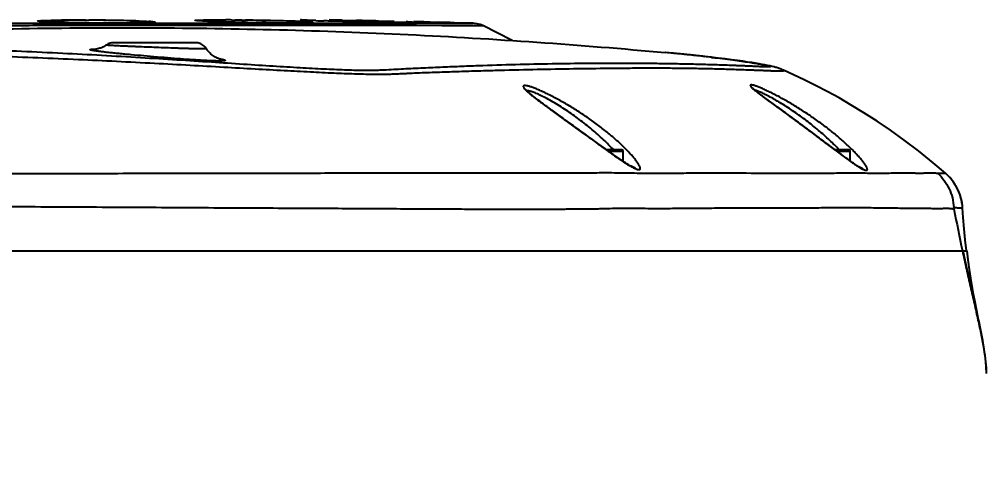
# Model space of a CAD drawing. Header units: millimetres. Extents: x 5828 to 6704, y 123 to 421.
# Drawn here: x 6591.8 to 6596.91, y 253.8 to 256.24 of the extents above; entities that cross this region are included whole.
import ezdxf

# ---------------------------------------------------------------- set-up
doc = ezdxf.new("R2010")
doc.units = ezdxf.units.MM
for name, color, linetype in [('外形图', 7, 'Continuous'), ('尺寸标注', 7, 'Continuous'), ('运动范围', 7, 'Continuous')]:
    doc.layers.add(name, color=color, linetype=linetype)
doc.styles.add('微软雅黑', font='msyh.ttc', dxfattribs={"height": 1.5})
doc.dimstyles.new('尺寸标注_1_15比例', dxfattribs={"dimtxt": 1.5, "dimasz": 1.25, "dimexe": 0.5, "dimexo": 0.4, "dimgap": 0.5, "dimtad": 1, "dimdec": 1, "dimlfac": 15, "dimdsep": 46, "dimtxsty": '微软雅黑', "dimcen": 0.09, "dimadec": 0, "dimazin": 0, "dimtp": 0.01, "dimtm": 0.01, "dimtfac": 1, "dimtdec": 1, "dimtofl": 0, "dimtmove": 0, "dimatfit": 3, "dimfxl": 1, "dimtolj": 1, "dimarcsym": 0})

# ---------------------------------------------------------------- blocks, each defined once
blk = doc.blocks.new('*D769')
at = {"layer": 'Defpoints', "color": 0}
for p in [(6596.5117, 262.0217), (6628.0363, 256.1115), (6551.3884, 249.6138), (6591.2263, 249.6258), (6637.3008, 249.6138)]:
    blk.add_point(p, dxfattribs=at)
at = {"layer": '尺寸标注', "color": 0, "lineweight": -2}
blk.add_arc((6591.1582, 249.6138), 13.5135, 15.29432, 174.69825, dxfattribs=at)
at = {"layer": '尺寸标注', "color": 0}
for points in [[(6603.9899, 253.1328), (6604.3964, 253.224), (6604.4667, 251.9587)], [(6577.4944, 250.8721), (6577.9106, 250.8528), (6577.6447, 249.6138)]]:
    blk.add_solid(points, dxfattribs=at)
at = {"layer": '尺寸标注', "color": 0, "insert": (6589.8699, 264.3502), "char_height": 1.5, "attachment_point": 5, "rotation": 4.9963, "style": '微软雅黑'}
blk.add_mtext('\\A1;-\\A1;170%%d', dxfattribs=at)

msp = doc.modelspace()

# ---------------------------------------------------------------- linework, layer by layer
at = {"layer": '外形图', "color": 7, "linetype": 'Continuous'}
for p, q in [((6590.172, 256.2168), (6592.0303, 256.2168)), ((6591.9333, 256.2062), (6592.0374, 256.2063)), ((6592.0303, 256.2168), (6593.1385, 256.2168)), ((6592.0374, 256.2063), (6592.1405, 256.2063)), ((6592.1405, 256.2063), (6592.2425, 256.2064)), ((6592.1513, 256.2335), (6592.1692, 256.2334)), ((6592.2425, 256.2064), (6592.3431, 256.2064)), ((6592.2655, 256.2194), (6592.2465, 256.2195)), ((6592.3431, 256.2064), (6592.729, 256.2066)), ((6592.729, 256.2066), (6592.9976, 256.2066)), ((6592.9256, 256.2343), (6592.9426, 256.2341)), ((6592.9784, 256.2337), (6592.9971, 256.2334)), ((6592.9976, 256.2066), (6593.0828, 256.2066)), ((6593.0828, 256.2066), (6593.2462, 256.2066)), ((6593.1044, 256.2207), (6593.0855, 256.221)), ((6593.1385, 256.2168), (6594.1991, 256.217)), ((6593.2462, 256.2066), (6593.3242, 256.2066)), ((6593.3242, 256.2066), (6593.4727, 256.2066)), ((6593.3693, 256.2311), (6593.3567, 256.2315)), ((6593.479, 256.2278), (6593.4444, 256.2288)), ((6593.4727, 256.2066), (6593.6102, 256.2065)), ((6593.4968, 256.2273), (6593.479, 256.2278)), ((6593.5086, 256.2332), (6593.546, 256.2325)), ((6593.546, 256.2325), (6593.5651, 256.232)), ((6593.5651, 256.232), (6593.5844, 256.2316)), ((6593.6102, 256.2065), (6593.736, 256.2065)), ((6593.648, 256.2237), (6593.629, 256.2241)), ((6593.7, 256.2288), (6593.7162, 256.2283)), ((6593.736, 256.2065), (6593.9007, 256.2063)), ((6593.787, 256.221), (6593.7554, 256.2216)), ((6593.9402, 256.2246), (6593.8873, 256.226)), ((6593.9007, 256.2063), (6594.0351, 256.2061)), ((6593.9727, 256.2237), (6593.9402, 256.2246)), ((6594.101, 256.2201), (6593.9727, 256.2237)), ((6594.079, 256.2208), (6594.0162, 256.2225)), ((6594.0351, 256.2061), (6594.1072, 256.2059)), ((6594.0734, 256.2208), (6594.103, 256.2201)), ((6594.1999, 256.217), (6594.101, 256.2201)), ((6594.1072, 256.2059), (6594.1651, 256.2058)), ((6594.138, 256.2058), (6594.2084, 256.2056)), ((6594.1997, 256.217), (6594.1967, 256.217)), ((6594.1991, 256.217), (6594.1999, 256.217)), ((6594.1991, 256.217), (6594.1999, 256.217)), ((6594.1999, 256.217), (6594.1997, 256.217)), ((6594.1999, 256.217), (6594.1999, 256.217)), ((6594.2084, 256.2056), (6594.25, 256.2051)), ((6594.25, 256.2051), (6594.2511, 256.205)), ((6594.4072, 256.1253), (6594.2511, 256.205)), ((6592.2615, 256.1017), (6592.2615, 256.1018)), ((6592.7342, 256.1138), (6592.2997, 256.1138)), ((6592.7906, 256.0826), (6592.7907, 256.0825)), ((6595.3648, 256.0476), (6595.3792, 256.0461)), ((6592.8582, 256.0299), (6592.8589, 256.0297)), ((6595.4143, 256.0423), (6595.4218, 256.0414)), ((6595.4608, 256.037), (6595.4637, 256.0367)), ((6595.7919, 255.9861), (6595.7919, 255.9861)), ((6595.7331, 255.8294), (6595.7226, 255.8373)), ((6595.7449, 255.8206), (6595.7331, 255.8294)), ((6595.7583, 255.8108), (6595.7449, 255.8206)), ((6595.781, 255.7942), (6595.7583, 255.8108)), ((6595.8585, 255.7378), (6595.781, 255.7942)), ((6594.6257, 255.7503), (6594.6018, 255.7678)), ((6594.6522, 255.7311), (6594.6257, 255.7503)), ((6594.7681, 255.6471), (6594.6522, 255.7311)), ((6595.8818, 255.7208), (6595.8585, 255.7378)), ((6595.9067, 255.7024), (6595.8818, 255.7208)), ((6595.9338, 255.6824), (6595.9067, 255.7024)), ((6594.8257, 255.6053), (6594.7681, 255.6471)), ((6595.9633, 255.6605), (6595.9338, 255.6824)), ((6595.9946, 255.637), (6595.9633, 255.6605)), ((6594.8591, 255.5811), (6594.8257, 255.6053)), ((6596.0263, 255.6132), (6595.9946, 255.637)), ((6596.097, 255.5598), (6596.0263, 255.6132)), ((6594.8879, 255.5603), (6594.8591, 255.5811)), ((6594.9063, 255.5471), (6594.8879, 255.5603)), ((6594.9863, 255.5471), (6594.9063, 255.5471)), ((6594.9245, 255.5342), (6594.9063, 255.5471)), ((6594.9156, 255.5405), (6594.993, 255.5405)), ((6594.993, 255.487), (6594.993, 255.5405)), ((6596.1208, 255.542), (6596.097, 255.5598)), ((6596.1863, 255.5471), (6596.1139, 255.5471)), ((6596.1427, 255.5257), (6596.1208, 255.542)), ((6596.1228, 255.5405), (6596.193, 255.5405)), ((6596.193, 255.4891), (6596.193, 255.5405)), ((6596.7075, 255.4143), (6596.6969, 255.4241)), ((6596.7189, 255.4026), (6596.7075, 255.4143)), ((6596.7296, 255.39), (6596.7189, 255.4026)), ((6596.7396, 255.3767), (6596.7296, 255.39)), ((6596.7489, 255.3626), (6596.7396, 255.3767)), ((6596.7489, 255.3626), (6596.7486, 255.363)), ((6596.7509, 255.3591), (6596.7489, 255.3626)), ((6596.7509, 255.3591), (6596.7508, 255.3594)), ((6596.7522, 255.357), (6596.7508, 255.3594)), ((6596.7876, 255.2395), (6596.7876, 255.2395)), ((6587.6813, 255.0138), (6596.7888, 255.0138)), ((6596.8096, 255.0138), (6596.811, 255.0142)), ((6596.811, 255.0143), (6596.811, 255.0143)), ((6596.8726, 254.6473), (6596.8725, 254.6477))]:
    msp.add_line(p, q, dxfattribs=at)
for points in [[(6594.1023, 256.2201), (6594.1029, 256.2201), (6594.103, 256.2201)], [(6594.2511, 256.205), (6594.2386, 256.21), (6594.2226, 256.2143), (6594.2084, 256.2165), (6594.1999, 256.217)], [(6594.2084, 256.2056), (6594.2244, 256.2055), (6594.2367, 256.2053), (6594.2452, 256.2052), (6594.25, 256.2051)], [(6592.2615, 256.1018), (6592.2576, 256.0991), (6592.2517, 256.0956), (6592.2461, 256.0925), (6592.2407, 256.0899), (6592.2356, 256.0877), (6592.2309, 256.0859), (6592.2266, 256.0845), (6592.2229, 256.0834), (6592.2196, 256.0825), (6592.2168, 256.0818), (6592.2142, 256.0812), (6592.2119, 256.0808), (6592.2099, 256.0805), (6592.2082, 256.0802), (6592.207, 256.0801), (6592.2062, 256.08), (6592.2058, 256.0799)], [(6592.2997, 256.1138), (6592.294, 256.1135), (6592.2883, 256.1128), (6592.2826, 256.1116), (6592.2771, 256.1099), (6592.2718, 256.1077), (6592.2667, 256.105), (6592.2615, 256.1018)], [(6592.7954, 256.0755), (6592.7884, 256.0859), (6592.7849, 256.0904), (6592.7809, 256.0946), (6592.7767, 256.0985), (6592.7721, 256.102), (6592.7672, 256.105), (6592.7621, 256.1077), (6592.7568, 256.1099), (6592.7513, 256.1116), (6592.7456, 256.1128), (6592.7399, 256.1135), (6592.7342, 256.1138)], [(6592.8587, 256.0289), (6592.8589, 256.0289), (6592.8588, 256.0289), (6592.8584, 256.029), (6592.8576, 256.0292), (6592.8563, 256.0296), (6592.8547, 256.0302), (6592.8526, 256.0309), (6592.8503, 256.0318), (6592.8478, 256.0329), (6592.8449, 256.0342), (6592.8416, 256.0358), (6592.8379, 256.0378), (6592.8338, 256.0401), (6592.8294, 256.0429), (6592.8247, 256.0461), (6592.8199, 256.0498), (6592.815, 256.0539), (6592.8101, 256.0585), (6592.8051, 256.0636), (6592.8002, 256.0693), (6592.7954, 256.0755)], [(6595.7919, 255.9861), (6595.7803, 255.989), (6595.7685, 255.9917), (6595.7563, 255.9943), (6595.743, 255.997), (6595.7283, 255.9997), (6595.712, 256.0025), (6595.6938, 256.0056), (6595.6735, 256.0088), (6595.6507, 256.0122), (6595.6255, 256.0159), (6595.5975, 256.0198), (6595.5667, 256.0239), (6595.5328, 256.0283), (6595.4956, 256.0329), (6595.4548, 256.0377), (6595.4103, 256.0427), (6595.3618, 256.0479), (6595.3101, 256.0533), (6595.2558, 256.0586), (6595.2162, 256.0623)], [(6595.8404, 255.9693), (6595.8357, 255.9713), (6595.8297, 255.9738), (6595.824, 255.9759), (6595.8187, 255.9778), (6595.8138, 255.9796), (6595.809, 255.9811), (6595.8045, 255.9825), (6595.8001, 255.9838), (6595.7958, 255.985), (6595.7919, 255.9861)], [(6596.6969, 255.4241), (6596.632, 255.4795), (6596.5545, 255.5419), (6596.4793, 255.599), (6596.4063, 255.6513), (6596.3353, 255.6993), (6596.2664, 255.7436), (6596.1994, 255.7844), (6596.1344, 255.8219), (6596.0713, 255.8566), (6596.0101, 255.8886), (6595.9509, 255.918), (6595.8935, 255.9452), (6595.8404, 255.9693)], [(6594.6018, 255.7678), (6594.5804, 255.7835), (6594.5705, 255.7908), (6594.5613, 255.7977), (6594.5527, 255.8042), (6594.5446, 255.8103), (6594.5371, 255.816), (6594.5302, 255.8214), (6594.5238, 255.8263), (6594.518, 255.831), (6594.5127, 255.8353), (6594.5078, 255.8392), (6594.5035, 255.8429), (6594.4995, 255.8462), (6594.496, 255.8493), (6594.4928, 255.8522), (6594.4901, 255.8547), (6594.4877, 255.857), (6594.4856, 255.8591), (6594.4839, 255.8608), (6594.4826, 255.8623), (6594.4816, 255.8635), (6594.4809, 255.8644), (6594.4804, 255.865)], [(6595.7226, 255.8373), (6595.7133, 255.8443), (6595.7092, 255.8475), (6595.7053, 255.8506), (6595.7017, 255.8534), (6595.6984, 255.8561), (6595.6954, 255.8585), (6595.6926, 255.8608), (6595.6901, 255.8629), (6595.6879, 255.8649), (6595.686, 255.8666), (6595.6843, 255.8682), (6595.6828, 255.8695), (6595.6816, 255.8707), (6595.6806, 255.8717), (6595.6799, 255.8725), (6595.6793, 255.8731), (6595.679, 255.8735), (6595.6789, 255.8735)], [(6595.0568, 255.4514), (6595.0568, 255.4514), (6595.0563, 255.4516), (6595.0554, 255.4518), (6595.054, 255.4523), (6595.052, 255.453), (6595.0496, 255.4541), (6595.0467, 255.4554), (6595.0433, 255.457), (6595.0394, 255.459), (6595.0351, 255.4613), (6595.0303, 255.4639), (6595.025, 255.467), (6595.0193, 255.4704), (6595.0131, 255.4742), (6595.0064, 255.4784), (6594.9993, 255.4829), (6594.9916, 255.4879), (6594.9835, 255.4933), (6594.9749, 255.4991), (6594.9658, 255.5053), (6594.9562, 255.5119), (6594.9461, 255.5189), (6594.9355, 255.5264), (6594.9245, 255.5342)], [(6596.2598, 255.4479), (6596.2598, 255.4479), (6596.2597, 255.4479), (6596.2591, 255.4481), (6596.2581, 255.4485), (6596.2566, 255.4491), (6596.2548, 255.4499), (6596.2525, 255.451), (6596.2498, 255.4524), (6596.2466, 255.4541), (6596.243, 255.4561), (6596.239, 255.4585), (6596.2345, 255.4612), (6596.2295, 255.4644), (6596.2239, 255.4679), (6596.2179, 255.4719), (6596.2114, 255.4763), (6596.2044, 255.4811), (6596.1969, 255.4863), (6596.189, 255.4918), (6596.1807, 255.4978), (6596.1719, 255.5042), (6596.1626, 255.511), (6596.1529, 255.5181), (6596.1427, 255.5257)], [(6596.7876, 255.2395), (6596.7867, 255.251), (6596.7845, 255.2669), (6596.7814, 255.2827), (6596.7774, 255.2982), (6596.7724, 255.3135), (6596.7665, 255.3284), (6596.7598, 255.3429), (6596.7522, 255.357)], [(6596.8074, 255.0138), (6596.8012, 255.0717), (6596.7958, 255.1294), (6596.791, 255.1891), (6596.7876, 255.2395)], [(6596.8096, 255.0138), (6596.8109, 255.0142), (6596.811, 255.0143)], [(6596.8725, 254.6477), (6596.8625, 254.6955), (6596.8534, 254.7415), (6596.8454, 254.7845), (6596.8381, 254.8265), (6596.8311, 254.8693), (6596.8242, 254.9149), (6596.8172, 254.9653), (6596.811, 255.0143)], [(6596.9148, 254.3641), (6596.9129, 254.4016), (6596.9086, 254.4458), (6596.9024, 254.4916), (6596.8942, 254.5401), (6596.8842, 254.592), (6596.8726, 254.6473)]]:
    msp.add_lwpolyline(points, dxfattribs=at)
for centre, radius, start, end in [((6591.9811, 257.2241), 0.9998, 266.6219, 267.075), ((6592.092, 248.0921), 8.1415, 90.27017, 90.46888), ((6592.1019, 245.9298), 10.3038, 89.91762, 90.2689), ((6592.2851, 267.8407), 11.6211, 268.89445, 269.15532), ((6592.3216, 270.268), 14.0487, 269.15237, 269.38146), ((6592.1011, 243.7359), 12.4977, 89.76969, 89.92812), ((6592.0964, 242.6683), 13.5653, 89.37751, 89.69278), ((6592.3335, 271.3124), 15.0932, 269.37896, 269.66982), ((6592.1054, 243.4418), 12.7918, 89.12604, 89.38006), ((6592.3272, 269.9644), 13.7451, 269.74279, 269.89797), ((6592.1364, 245.4352), 10.7981, 88.84413, 89.12904), ((6592.3242, 267.8249), 11.6057, 269.89384, 270.15492), ((6592.1953, 248.3312), 7.9015, 88.38854, 88.84752), ((6592.3309, 265.2833), 9.064, 270.15639, 270.35858), ((6592.4343, 255.235), 0.9934, 86.4972, 86.9585), ((6592.9907, 261.262), 5.038, 267.7926, 268.0817), ((6593.0506, 263.0196), 6.7966, 268.07315, 268.19107), ((6593.16, 266.6217), 10.4004, 268.21501, 268.56346), ((6592.8132, 243.8887), 12.3461, 89.4784, 89.62659), ((6593.2612, 270.6331), 14.4131, 268.56086, 268.77293), ((6592.7885, 241.3102), 14.9247, 89.27077, 89.40836), ((6593.3239, 273.5277), 17.3083, 268.77058, 268.95724), ((6592.7687, 239.7908), 16.4442, 88.9378, 89.20413), ((6593.3456, 274.6827), 18.4636, 268.95511, 269.19268), ((6592.7855, 240.6635), 15.5713, 88.73253, 88.94), ((6593.3211, 272.8332), 16.6139, 269.25266, 269.38026), ((6592.8383, 243.0256), 13.2087, 88.50348, 88.73488), ((6593.2922, 270.0828), 13.8634, 269.37661, 269.59323), ((6592.9285, 246.4642), 9.7688, 88.13509, 88.50608), ((6593.2691, 266.8564), 10.6368, 269.59434, 269.76796), ((6593.0313, 249.7028), 6.5287, 87.98846, 88.11123), ((6593.0894, 251.3371), 4.8934, 87.6991, 87.997), ((6593.8049, 269.1689), 12.9451, 268.07163, 268.26132), ((6593.0822, 234.6553), 21.5821, 88.86793, 89.04883), ((6594.3753, 289.6989), 33.4831, 268.59206, 268.72282), ((6592.9787, 229.2988), 26.9396, 88.58896, 88.71167), ((6593.0463, 232.0236), 24.214, 88.45298, 88.59022), ((6594.191, 280.6397), 24.422, 268.85619, 268.97788), ((6593.2926, 240.7324), 15.5017, 88.18831, 88.30677), ((6593.6926, 252.2008), 4.0263, 87.3465, 87.808), ((6592.2189, 255.3872), 0.6935, 90.6365, 91.0919), ((6594.1598, 244.5386), 11.572, 84.55654, 84.75746), ((6594.1973, 244.9341), 11.1747, 84.43075, 84.55565), ((6594.2299, 245.2687), 10.8385, 84.26725, 84.43059), ((6594.265, 245.6194), 10.486, 84.15174, 84.26662), ((6594.3008, 245.9695), 10.1341, 83.97351, 84.15168), ((6592.7345, 255.3632), 0.6781, 79.4895, 79.9209), ((6594.3764, 246.6812), 9.4185, 83.67335, 83.88808), ((6594.459, 247.4248), 8.6703, 83.36512, 83.62415), ((6595.7235, 255.7306), 0.2644, 75.0202, 82.443), ((6594.9863, 255.5405), 0.00667, 0, 90), ((6596.1863, 255.5405), 0.00667, 0, 90), ((6594.5651, 255.16), 0.5398, 37.0381, 37.5411), ((6596.5215, 255.2233), 0.2666, 35.0347, 45.5475), ((6596.5214, 255.2233), 0.2667, 31.5934, 35.0342), ((6596.5215, 255.2233), 0.2666, 30.6789, 31.4784), ((6596.5215, 255.2233), 0.2667, 6.5654, 30.6139), ((6606.1149, 256.9902), 9.5356, 190.60385, 191.96235), ((6596.5214, 255.2233), 0.2667, 3.4867, 6.5651)]:
    msp.add_arc(centre, radius, start, end, dxfattribs=at)
for points, knots in [([(6591.5107, 256.2059), (6591.5462, 256.2059), (6591.6871, 256.206), (6591.828, 256.2061), (6591.9333, 256.2062)], [0, 0, 0, 0, 0.252073, 1, 1, 1, 1]), ([(6591.8985, 256.2288), (6591.8985, 256.2296), (6591.9029, 256.2295), (6591.9079, 256.2307), (6591.9191, 256.231), (6591.9332, 256.2317), (6591.9516, 256.2322), (6591.9826, 256.2329), (6592.0076, 256.2332), (6592.0253, 256.2333)], [0, 0, 0, 0, 0.017832, 0.068246, 0.151133, 0.265444, 0.409644, 0.581765, 1, 1, 1, 1]), ([(6591.9221, 256.2261), (6591.9187, 256.2263), (6591.913, 256.2267), (6591.9051, 256.2272), (6591.9015, 256.2281), (6591.8985, 256.2283), (6591.8985, 256.2288)], [0, 0, 0, 0, 0.430754, 0.742074, 0.931433, 1, 1, 1, 1]), ([(6592.0608, 256.2217), (6592.0474, 256.222), (6592.0038, 256.223), (6591.9602, 256.2241), (6591.93, 256.2257)], [0, 0, 0, 0, 0.307851, 1, 1, 1, 1]), ([(6592.5185, 256.2237), (6592.5185, 256.2229), (6592.514, 256.223), (6592.5089, 256.2218), (6592.4973, 256.2215), (6592.4827, 256.2208), (6592.4637, 256.2204), (6592.4317, 256.2198), (6592.4058, 256.2196), (6592.3876, 256.2194)], [0, 0, 0, 0, 0.017833, 0.068351, 0.151404, 0.2659, 0.410243, 0.582395, 1, 1, 1, 1]), ([(6592.4175, 256.2296), (6592.4244, 256.2294), (6592.4475, 256.2287), (6592.4707, 256.2278), (6592.487, 256.227)], [0, 0, 0, 0, 0.295928, 1, 1, 1, 1]), ([(6592.4949, 256.2265), (6592.4984, 256.2263), (6592.5041, 256.2258), (6592.512, 256.2253), (6592.5156, 256.2245), (6592.5185, 256.2243), (6592.5185, 256.2237)], [0, 0, 0, 0, 0.430702, 0.742004, 0.931381, 1, 1, 1, 1]), ([(6592.7312, 256.2322), (6592.7312, 256.2332), (6592.7371, 256.2325), (6592.7434, 256.234), (6592.7581, 256.2339), (6592.7764, 256.2345), (6592.8001, 256.2346), (6592.8396, 256.2348), (6592.8713, 256.2346), (6592.8937, 256.2345)], [0, 0, 0, 0, 0.017714, 0.069075, 0.153483, 0.26947, 0.414967, 0.58736, 1, 1, 1, 1]), ([(6592.7574, 256.2295), (6592.7536, 256.2298), (6592.7473, 256.2302), (6592.7385, 256.2306), (6592.7346, 256.2316), (6592.7312, 256.2316), (6592.7312, 256.2322)], [0, 0, 0, 0, 0.431539, 0.743595, 0.933117, 1, 1, 1, 1]), ([(6592.7966, 256.2277), (6592.7929, 256.2279), (6592.7798, 256.2284), (6592.7667, 256.229), (6592.7574, 256.2295)], [0, 0, 0, 0, 0.288422, 1, 1, 1, 1]), ([(6593.3512, 256.2219), (6593.3512, 256.2212), (6593.3469, 256.2215), (6593.3421, 256.2204), (6593.3309, 256.2204), (6593.317, 256.2199), (6593.2989, 256.2197), (6593.2682, 256.2195), (6593.2435, 256.2196), (6593.226, 256.2197)], [0, 0, 0, 0, 0.017456, 0.06771, 0.150497, 0.264759, 0.408974, 0.581196, 1, 1, 1, 1]), ([(6593.2859, 256.2265), (6593.2895, 256.2263), (6593.3023, 256.2258), (6593.3151, 256.2252), (6593.3242, 256.2247)], [0, 0, 0, 0, 0.28706, 1, 1, 1, 1]), ([(6593.2876, 256.2351), (6593.2876, 256.2354), (6593.2891, 256.2352), (6593.2897, 256.2355), (6593.2904, 256.2355)], [0, 0, 0, 0, 0.257297, 1, 1, 1, 1]), ([(6593.3162, 256.2331), (6593.3121, 256.2333), (6593.3052, 256.2338), (6593.2955, 256.2338), (6593.2914, 256.2351), (6593.2876, 256.2345), (6593.2876, 256.2351)], [0, 0, 0, 0, 0.43274, 0.745709, 0.935332, 1, 1, 1, 1]), ([(6593.2904, 256.2355), (6593.2918, 256.2356), (6593.3016, 256.2359), (6593.3114, 256.2358), (6593.3197, 256.2358)], [0, 0, 0, 0, 0.149144, 1, 1, 1, 1]), ([(6593.3567, 256.2315), (6593.3528, 256.2317), (6593.3393, 256.2322), (6593.3258, 256.2327), (6593.3162, 256.2331)], [0, 0, 0, 0, 0.28681, 1, 1, 1, 1]), ([(6593.3242, 256.2247), (6593.3281, 256.2244), (6593.3346, 256.2239), (6593.3437, 256.2235), (6593.3477, 256.2225), (6593.3512, 256.2225), (6593.3512, 256.2219)], [0, 0, 0, 0, 0.431476, 0.743596, 0.933188, 1, 1, 1, 1]), ([(6593.9076, 256.2207), (6593.9076, 256.22), (6593.9033, 256.2209), (6593.8988, 256.2197), (6593.8881, 256.2202), (6593.8747, 256.2199), (6593.8573, 256.2201), (6593.8278, 256.2204), (6593.8039, 256.2208), (6593.787, 256.221)], [0, 0, 0, 0, 0.016949, 0.066965, 0.149553, 0.263666, 0.407825, 0.580154, 1, 1, 1, 1]), ([(6593.879, 256.2228), (6593.8838, 256.2225), (6593.8911, 256.2224), (6593.9003, 256.2212), (6593.9057, 256.222), (6593.9076, 256.2207)], [0, 0, 0, 0, 0.500444, 0.750668, 1, 1, 1, 1]), ([(6589.7714, 256.0874), (6590.224, 256.1247), (6591.1313, 256.1797), (6592.4947, 256.2031), (6593.8576, 256.1671), (6594.7642, 256.1037), (6595.2163, 256.0623)], [0, 0, 0, 0, 0.24991, 0.500056, 0.750174, 1, 1, 1, 1]), ([(6592.7907, 256.0825), (6592.7907, 256.0824), (6592.7906, 256.0823), (6592.7901, 256.0822), (6592.7892, 256.082), (6592.7876, 256.0818), (6592.7853, 256.0817), (6592.7825, 256.0815), (6592.779, 256.0815), (6592.775, 256.0814), (6592.7683, 256.0814), (6592.7586, 256.0814), (6592.7454, 256.0816), (6592.73, 256.0819), (6592.7126, 256.0823), (6592.6934, 256.0828), (6592.6726, 256.0835), (6592.6504, 256.0842), (6592.6185, 256.0853), (6592.5768, 256.0868), (6592.5257, 256.0888), (6592.4745, 256.0908), (6592.4327, 256.0925), (6592.4008, 256.0939), (6592.3785, 256.0949), (6592.3577, 256.0958), (6592.3385, 256.0967), (6592.3212, 256.0975), (6592.3058, 256.0983), (6592.2926, 256.099), (6592.283, 256.0996), (6592.2765, 256.1), (6592.2725, 256.1003), (6592.2691, 256.1006), (6592.2664, 256.1008), (6592.2645, 256.101), (6592.2633, 256.1012), (6592.2626, 256.1013), (6592.2621, 256.1014), (6592.2618, 256.1015), (6592.2614, 256.1016), (6592.2615, 256.1017)], [0, 0, 0, 0, 0.000294, 0.000812, 0.002685, 0.005724, 0.009935, 0.015317, 0.021861, 0.029549, 0.038364, 0.059291, 0.084448, 0.113601, 0.146482, 0.182784, 0.222173, 0.264268, 0.308675, 0.402703, 0.500617, 0.598593, 0.692777, 0.73728, 0.77947, 0.818931, 0.855279, 0.888166, 0.917266, 0.942312, 0.963057, 0.971756, 0.979311, 0.985705, 0.990922, 0.994953, 0.996523, 0.997796, 0.998773, 0.999456, 1, 1, 1, 1]), ([(6595.7583, 255.9928), (6595.76, 255.9923), (6595.7623, 255.9917), (6595.7652, 255.9908), (6595.7669, 255.9902), (6595.7684, 255.9896), (6595.7695, 255.9891), (6595.7704, 255.9886), (6595.771, 255.9882), (6595.7713, 255.9877), (6595.7711, 255.9872), (6595.7706, 255.9869), (6595.7698, 255.9866), (6595.7686, 255.9864), (6595.7665, 255.9861), (6595.7629, 255.9859), (6595.7575, 255.9858), (6595.7509, 255.9859), (6595.7432, 255.9861), (6595.7347, 255.9864), (6595.7255, 255.9868), (6595.7158, 255.9873), (6595.7057, 255.9878), (6595.6921, 255.9885), (6595.6751, 255.9894), (6595.6549, 255.9903), (6595.6348, 255.9911), (6595.6146, 255.992), (6595.5943, 255.9928), (6595.5669, 255.9939), (6595.5325, 255.9952), (6595.4911, 255.9966), (6595.4496, 255.9978), (6595.4079, 255.9989), (6595.3658, 256), (6595.3232, 256.0009), (6595.2655, 256.0021), (6595.1924, 256.0033), (6595.1037, 256.0043), (6594.9829, 256.005), (6594.829, 256.0048), (6594.6409, 256.0026), (6594.4483, 255.9987), (6594.2853, 255.994), (6594.153, 255.989), (6594.052, 255.9847), (6593.9666, 255.9811), (6593.8974, 255.978), (6593.8455, 255.9755), (6593.7937, 255.9726), (6593.75, 255.9702), (6593.7134, 255.9684), (6593.6832, 255.9674), (6593.6493, 255.9669), (6593.6111, 255.9671), (6593.5679, 255.968), (6593.5009, 255.9701), (6593.4065, 255.9743), (6593.2808, 255.9811), (6593.1393, 255.9898), (6592.983, 255.9999), (6592.8133, 256.0111), (6592.6317, 256.0228), (6592.3697, 256.0392), (6592.0233, 256.0587), (6591.5924, 256.0777), (6591.1505, 256.0902), (6590.8536, 256.0932), (6590.7056, 256.0931)], [0, 0, 0, 0, 0.001005, 0.001424, 0.001788, 0.002095, 0.002344, 0.002537, 0.002676, 0.002769, 0.002847, 0.002957, 0.003121, 0.003346, 0.003636, 0.004419, 0.005476, 0.006786, 0.008313, 0.010011, 0.011839, 0.013759, 0.015739, 0.017757, 0.021808, 0.025783, 0.029718, 0.033675, 0.037682, 0.041725, 0.049858, 0.058001, 0.066147, 0.07434, 0.082622, 0.091004, 0.099485, 0.116686, 0.134131, 0.15183, 0.187963, 0.224906, 0.262845, 0.301622, 0.321144, 0.340943, 0.361275, 0.371569, 0.381799, 0.391929, 0.402207, 0.407637, 0.413513, 0.420086, 0.42759, 0.436101, 0.445569, 0.467102, 0.491878, 0.519837, 0.550741, 0.584288, 0.620184, 0.658153, 0.739165, 0.82487, 0.912674, 1, 1, 1, 1]), ([(6595.8404, 255.9693), (6595.8408, 255.9691), (6595.8417, 255.9687), (6595.8428, 255.9681), (6595.8436, 255.9675), (6595.8441, 255.967), (6595.8443, 255.9664), (6595.8441, 255.9658), (6595.8436, 255.9654), (6595.8428, 255.965), (6595.8417, 255.9647), (6595.8397, 255.9642), (6595.8362, 255.9638), (6595.8311, 255.9635), (6595.8249, 255.9634), (6595.8176, 255.9634), (6595.8094, 255.9635), (6595.8006, 255.9637), (6595.7879, 255.964), (6595.7715, 255.9647), (6595.7516, 255.9656), (6595.7317, 255.9664), (6595.7119, 255.9671), (6595.6921, 255.9679), (6595.6651, 255.9689), (6595.6311, 255.9702), (6595.59, 255.9716), (6595.5488, 255.973), (6595.5074, 255.9742), (6595.4657, 255.9753), (6595.4094, 255.9766), (6595.3381, 255.9778), (6595.2517, 255.9788), (6595.1643, 255.9791), (6595.0756, 255.979), (6594.9857, 255.9784), (6594.8632, 255.9772), (6594.7064, 255.975), (6594.5138, 255.9714), (6594.35, 255.9677), (6594.2164, 255.9637), (6594.1139, 255.9604), (6594.0273, 255.9576), (6593.9571, 255.9552), (6593.9046, 255.9531), (6593.861, 255.9512), (6593.826, 255.9495), (6593.7989, 255.9482), (6593.7702, 255.947), (6593.7389, 255.9461), (6593.7038, 255.9458), (6593.6644, 255.9462), (6593.6204, 255.9471), (6593.5533, 255.949), (6593.4596, 255.9527), (6593.3357, 255.9586), (6593.197, 255.966), (6593.0442, 255.9747), (6592.8786, 255.9842), (6592.7014, 255.9942), (6592.4452, 256.0082), (6592.1054, 256.0253), (6591.6809, 256.0426), (6591.2429, 256.0552), (6590.9477, 256.0596), (6590.8001, 256.0606)], [0, 0, 0, 0, 0.000299, 0.000543, 0.000736, 0.000879, 0.000986, 0.001083, 0.001206, 0.001376, 0.001601, 0.001886, 0.002644, 0.003658, 0.00491, 0.006367, 0.007994, 0.009754, 0.011614, 0.015519, 0.019505, 0.023431, 0.027328, 0.031255, 0.03524, 0.043323, 0.051473, 0.059635, 0.06782, 0.076064, 0.084386, 0.101264, 0.118376, 0.135675, 0.153204, 0.170997, 0.189039, 0.225933, 0.264122, 0.303381, 0.323244, 0.343462, 0.364228, 0.374714, 0.38512, 0.395433, 0.400621, 0.405935, 0.411535, 0.41766, 0.424547, 0.432361, 0.441089, 0.450673, 0.472205, 0.496759, 0.524316, 0.554673, 0.587577, 0.622784, 0.660067, 0.739872, 0.824778, 0.912324, 1, 1, 1, 1]), ([(6592.8906, 256.0207), (6592.8906, 256.0206), (6592.8906, 256.0203), (6592.8903, 256.0199), (6592.8899, 256.0196), (6592.8892, 256.0193), (6592.8883, 256.019), (6592.8867, 256.0186), (6592.8842, 256.0182), (6592.8805, 256.0178), (6592.8759, 256.0176), (6592.8706, 256.0174), (6592.8644, 256.0173), (6592.8574, 256.0173), (6592.8464, 256.0174), (6592.8309, 256.0178), (6592.8101, 256.0186), (6592.7772, 256.0202), (6592.7303, 256.023), (6592.6686, 256.0273), (6592.6015, 256.0325), (6592.5315, 256.0382), (6592.4614, 256.0442), (6592.4043, 256.0493), (6592.3608, 256.0534), (6592.3305, 256.0564), (6592.3022, 256.0592), (6592.2763, 256.0619), (6592.253, 256.0645), (6592.2353, 256.0666), (6592.2227, 256.0682), (6592.2143, 256.0694), (6592.2067, 256.0704), (6592.2, 256.0715), (6592.1941, 256.0724), (6592.189, 256.0734), (6592.1849, 256.0742), (6592.1815, 256.075), (6592.1793, 256.0757), (6592.178, 256.0762), (6592.1773, 256.0766), (6592.1768, 256.0769), (6592.1765, 256.0773), (6592.1765, 256.0777), (6592.1767, 256.0778), (6592.1768, 256.0779)], [0, 0, 0, 0, 0.000524, 0.001108, 0.001879, 0.002893, 0.004177, 0.005742, 0.009734, 0.014893, 0.021224, 0.028711, 0.03734, 0.047094, 0.057954, 0.082884, 0.111897, 0.144739, 0.220639, 0.307732, 0.402667, 0.501701, 0.600843, 0.696048, 0.740944, 0.783412, 0.823025, 0.859374, 0.892104, 0.920882, 0.933703, 0.945441, 0.956065, 0.965547, 0.97387, 0.981019, 0.98698, 0.991742, 0.995308, 0.996651, 0.997709, 0.998498, 0.999057, 0.999493, 1, 1, 1, 1]), ([(6592.1768, 256.0779), (6592.177, 256.0782), (6592.178, 256.0786), (6592.1797, 256.079), (6592.1822, 256.0794), (6592.1855, 256.0797), (6592.1895, 256.08), (6592.1963, 256.0804), (6592.2018, 256.0806), (6592.2057, 256.0806)], [0, 0, 0, 0, 0.038174, 0.100283, 0.187406, 0.299786, 0.437459, 0.600302, 1, 1, 1, 1]), ([(6592.8589, 256.0297), (6592.8634, 256.0289), (6592.8697, 256.0277), (6592.8774, 256.0259), (6592.8819, 256.0247), (6592.8854, 256.0236), (6592.888, 256.0226), (6592.8897, 256.0218), (6592.8905, 256.021), (6592.8906, 256.0207)], [0, 0, 0, 0, 0.412078, 0.577749, 0.715996, 0.826698, 0.910095, 0.966931, 1, 1, 1, 1]), ([(6595.4637, 256.0367), (6595.5001, 256.0324), (6595.5519, 256.026), (6595.6169, 256.0171), (6595.657, 256.0113), (6595.6911, 256.0059), (6595.719, 256.0011), (6595.7408, 255.9969), (6595.7532, 255.9941), (6595.7583, 255.9928)], [0, 0, 0, 0, 0.369105, 0.524919, 0.660966, 0.776841, 0.87219, 0.946653, 1, 1, 1, 1]), ([(6595.084, 255.4494), (6595.084, 255.4506), (6595.0836, 255.4533), (6595.0822, 255.4577), (6595.08, 255.4627), (6595.0757, 255.4706), (6595.0685, 255.4818), (6595.0576, 255.4963), (6595.0443, 255.5124), (6595.0228, 255.5363), (6594.9916, 255.5679), (6594.9493, 255.6067), (6594.9019, 255.6465), (6594.8505, 255.6862), (6594.7961, 255.725), (6594.7398, 255.7619), (6594.6922, 255.7906), (6594.6543, 255.8119), (6594.6268, 255.8266), (6594.6004, 255.8401), (6594.5752, 255.8522), (6594.5518, 255.8627), (6594.5305, 255.8715), (6594.5118, 255.8785), (6594.4978, 255.8829), (6594.4882, 255.8854), (6594.4823, 255.8866), (6594.4773, 255.8873), (6594.4731, 255.8875), (6594.4698, 255.8872), (6594.4674, 255.8863), (6594.4658, 255.8847), (6594.4656, 255.8834), (6594.4656, 255.8827)], [0, 0, 0, 0, 0.004689, 0.010519, 0.017531, 0.025711, 0.045349, 0.068935, 0.095939, 0.125882, 0.192979, 0.267606, 0.34781, 0.431979, 0.518574, 0.605892, 0.691851, 0.733515, 0.773785, 0.812212, 0.848307, 0.881546, 0.911392, 0.937322, 0.958863, 0.967869, 0.975654, 0.982205, 0.987534, 0.991702, 0.994868, 0.997411, 1, 1, 1, 1]), ([(6594.4656, 255.8827), (6594.4656, 255.8815), (6594.4666, 255.8787), (6594.4693, 255.8744), (6594.4736, 255.8692), (6594.4771, 255.8656), (6594.479, 255.8636)], [0, 0, 0, 0, 0.151683, 0.365953, 0.648703, 1, 1, 1, 1]), ([(6594.479, 255.8636), (6594.4832, 255.8595), (6594.4928, 255.8507), (6594.5093, 255.837), (6594.529, 255.8216), (6594.5602, 255.7979), (6594.6041, 255.7656), (6594.6608, 255.7245), (6594.7212, 255.6808), (6594.783, 255.6359), (6594.8446, 255.5912), (6594.8855, 255.5616), (6594.9057, 255.5471)], [0, 0, 0, 0, 0.033003, 0.073656, 0.121065, 0.174299, 0.294695, 0.428387, 0.570023, 0.715165, 0.859848, 1, 1, 1, 1]), ([(6594.9432, 255.5471), (6594.9259, 255.5656), (6594.8886, 255.6029), (6594.8279, 255.6567), (6594.773, 255.7002), (6594.7271, 255.7336), (6594.6922, 255.7575), (6594.6576, 255.7799), (6594.6237, 255.8002), (6594.5916, 255.8183), (6594.562, 255.8335), (6594.5392, 255.8439), (6594.523, 255.8504), (6594.5128, 255.8541), (6594.504, 255.8568), (6594.4967, 255.8585), (6594.4909, 255.8591), (6594.4875, 255.8589), (6594.4862, 255.8585)], [0, 0, 0, 0, 0.135934, 0.282379, 0.434564, 0.511187, 0.587073, 0.661182, 0.732243, 0.798725, 0.858849, 0.910677, 0.93288, 0.952314, 0.968802, 0.982228, 0.992568, 1, 1, 1, 1]), ([(6596.2844, 255.4443), (6596.2844, 255.4455), (6596.2839, 255.448), (6596.2825, 255.4521), (6596.2803, 255.4569), (6596.276, 255.4646), (6596.2686, 255.4756), (6596.2576, 255.4899), (6596.2441, 255.5059), (6596.2286, 255.5231), (6596.2111, 255.5413), (6596.1848, 255.5672), (6596.1485, 255.6005), (6596.101, 255.6405), (6596.0496, 255.6805), (6595.9952, 255.7196), (6595.9391, 255.757), (6595.8916, 255.7863), (6595.8539, 255.8082), (6595.8266, 255.8234), (6595.8002, 255.8374), (6595.7752, 255.8501), (6595.7519, 255.8613), (6595.7307, 255.8709), (6595.7144, 255.8777), (6595.7028, 255.8822), (6595.6952, 255.885), (6595.6884, 255.8872), (6595.6825, 255.8889), (6595.6774, 255.8901), (6595.6732, 255.8908), (6595.6703, 255.891), (6595.6685, 255.8908), (6595.6672, 255.8905), (6595.6661, 255.8899), (6595.6656, 255.8889), (6595.6656, 255.8884), (6595.6656, 255.8881)], [0, 0, 0, 0, 0.004327, 0.009862, 0.016635, 0.024619, 0.04401, 0.067487, 0.094465, 0.124437, 0.156963, 0.191674, 0.266471, 0.346818, 0.431089, 0.517738, 0.605073, 0.691043, 0.732728, 0.773042, 0.811551, 0.847777, 0.881209, 0.911316, 0.937566, 0.949091, 0.95947, 0.968656, 0.976611, 0.983303, 0.988723, 0.992889, 0.994527, 0.995897, 0.998015, 0.998968, 1, 1, 1, 1]), ([(6595.6656, 255.8881), (6595.6656, 255.8877), (6595.6658, 255.8868), (6595.6668, 255.8846), (6595.6691, 255.8815), (6595.6731, 255.8772), (6595.6762, 255.8742), (6595.678, 255.8725)], [0, 0, 0, 0, 0.061718, 0.139517, 0.349858, 0.636677, 1, 1, 1, 1]), ([(6595.678, 255.8725), (6595.6822, 255.8687), (6595.6921, 255.8603), (6595.709, 255.8471), (6595.7292, 255.8318), (6595.7615, 255.808), (6595.8068, 255.7752), (6595.8652, 255.7327), (6595.9269, 255.6873), (6595.9898, 255.6404), (6596.0521, 255.5935), (6596.0932, 255.5623), (6596.1135, 255.5471)], [0, 0, 0, 0, 0.031503, 0.071269, 0.118272, 0.17148, 0.292493, 0.427135, 0.569615, 0.715289, 0.860121, 1, 1, 1, 1]), ([(6596.1365, 255.5471), (6596.1197, 255.5648), (6596.0838, 255.6003), (6596.0258, 255.6518), (6595.9632, 255.702), (6595.9087, 255.7415), (6595.8645, 255.7711), (6595.8323, 255.7915), (6595.8014, 255.81), (6595.7725, 255.8263), (6595.7464, 255.8399), (6595.724, 255.8505), (6595.7079, 255.8572), (6595.6975, 255.8606), (6595.6931, 255.8617), (6595.6912, 255.862)], [0, 0, 0, 0, 0.133167, 0.27563, 0.423204, 0.571199, 0.643467, 0.713256, 0.77933, 0.840247, 0.894392, 0.940072, 0.975681, 0.989303, 1, 1, 1, 1]), ([(6594.9057, 255.5471), (6594.9172, 255.5389), (6594.9395, 255.5229), (6594.972, 255.5003), (6594.9977, 255.4831), (6595.0169, 255.4709), (6595.0298, 255.463), (6595.0417, 255.4563), (6595.0523, 255.4508), (6595.0615, 255.4467), (6595.0692, 255.444), (6595.0748, 255.4429), (6595.0783, 255.443), (6595.0804, 255.4434), (6595.082, 255.4443), (6595.0836, 255.4462), (6595.0839, 255.4481), (6595.084, 255.4494)], [0, 0, 0, 0, 0.199863, 0.387737, 0.559169, 0.637018, 0.708571, 0.772984, 0.829422, 0.877136, 0.915606, 0.944785, 0.956168, 0.965776, 0.974152, 0.982102, 1, 1, 1, 1]), ([(6596.1135, 255.5471), (6596.1278, 255.5363), (6596.1553, 255.5158), (6596.189, 255.4912), (6596.2139, 255.4738), (6596.2305, 255.4628), (6596.2452, 255.4535), (6596.2546, 255.4483), (6596.259, 255.4461)], [0, 0, 0, 0, 0.303576, 0.580544, 0.705234, 0.818173, 0.917175, 1, 1, 1, 1]), ([(6596.259, 255.4461), (6596.2609, 255.4451), (6596.2645, 255.4434), (6596.2696, 255.4412), (6596.274, 255.4398), (6596.2776, 255.4392), (6596.2805, 255.4392), (6596.2828, 255.4401), (6596.2842, 255.442), (6596.2844, 255.4435), (6596.2844, 255.4443)], [0, 0, 0, 0, 0.217171, 0.403171, 0.557474, 0.680749, 0.77587, 0.85036, 0.919209, 1, 1, 1, 1]), ([(6590.5149, 255.4215), (6590.6736, 255.4216), (6590.9125, 255.4215), (6591.2314, 255.4217), (6591.5501, 255.4222), (6591.8663, 255.4229), (6592.1785, 255.4233), (6592.4063, 255.4234), (6592.6283, 255.4235), (6592.8434, 255.4238), (6593.0506, 255.4243), (6593.2489, 255.4248), (6593.4373, 255.4252), (6593.615, 255.4254), (6593.7811, 255.4256), (6593.9349, 255.4258), (6594.0756, 255.426), (6594.2027, 255.426), (6594.2998, 255.4259), (6594.3701, 255.4261), (6594.4301, 255.4263), (6594.4849, 255.4263), (6594.5348, 255.4259), (6594.567, 255.4257), (6594.5965, 255.4259), (6594.6243, 255.4263), (6594.6514, 255.4265), (6594.6784, 255.4263), (6594.7056, 255.4257), (6594.7419, 255.4251), (6594.7868, 255.4254), (6594.8404, 255.4268), (6594.8937, 255.4273), (6594.9472, 255.4268), (6595.0005, 255.4259), (6595.0535, 255.4251), (6595.1061, 255.4246), (6595.1584, 255.4245), (6595.2277, 255.4247), (6595.3138, 255.4251), (6595.4165, 255.4256), (6595.5517, 255.4257), (6595.6857, 255.4249), (6595.8184, 255.4246), (6595.9003, 255.4247), (6595.9652, 255.4247), (6596.0135, 255.4247), (6596.0614, 255.4249), (6596.1247, 255.4252), (6596.1876, 255.4255), (6596.25, 255.4253), (6596.2963, 255.425), (6596.3421, 255.4248), (6596.3877, 255.4249), (6596.433, 255.4255), (6596.4708, 255.4259), (6596.501, 255.4257), (6596.5236, 255.4254), (6596.5461, 255.425), (6596.5684, 255.4249), (6596.5904, 255.4253), (6596.6122, 255.4262), (6596.634, 255.4265), (6596.6485, 255.4253), (6596.6557, 255.4241)], [0, 0, 0, 0, 0.077556, 0.116688, 0.155805, 0.233231, 0.271162, 0.308324, 0.344534, 0.379616, 0.413405, 0.445743, 0.47648, 0.505467, 0.532557, 0.557622, 0.580566, 0.601308, 0.619721, 0.628, 0.63564, 0.649018, 0.654793, 0.660007, 0.664759, 0.669219, 0.673579, 0.677968, 0.682419, 0.686888, 0.695697, 0.704366, 0.713048, 0.721768, 0.73047, 0.7391, 0.747659, 0.756167, 0.764646, 0.781523, 0.79825, 0.814819, 0.84756, 0.863707, 0.879663, 0.887566, 0.89542, 0.903225, 0.910981, 0.926349, 0.933951, 0.941484, 0.948944, 0.956347, 0.963727, 0.971112, 0.974803, 0.978484, 0.982147, 0.985778, 0.989369, 0.992917, 0.996442, 1, 1, 1, 1]), ([(6596.6557, 255.4241), (6596.6587, 255.4242), (6596.6645, 255.4243), (6596.6725, 255.4246), (6596.6795, 255.4248), (6596.6853, 255.4249), (6596.6894, 255.4248), (6596.6921, 255.4247), (6596.6937, 255.4246), (6596.6949, 255.4245), (6596.6959, 255.4244), (6596.6965, 255.4243), (6596.6968, 255.4242), (6596.6969, 255.4241)], [0, 0, 0, 0, 0.222636, 0.417554, 0.585263, 0.725598, 0.83803, 0.883547, 0.921778, 0.952602, 0.975906, 0.991656, 1, 1, 1, 1]), ([(6596.6557, 255.4241), (6596.6682, 255.4126), (6596.6912, 255.3869), (6596.7176, 255.3425), (6596.7351, 255.2938), (6596.7403, 255.2596), (6596.7413, 255.2425)], [0, 0, 0, 0, 0.24904, 0.498774, 0.74915, 1, 1, 1, 1]), ([(6590.5009, 255.2533), (6590.6609, 255.2527), (6590.9825, 255.2512), (6591.4641, 255.249), (6591.8643, 255.2473), (6592.1799, 255.2456), (6592.4106, 255.2443), (6592.6358, 255.2429), (6592.8543, 255.2416), (6593.0651, 255.2405), (6593.2674, 255.2395), (6593.46, 255.2385), (6593.6422, 255.2375), (6593.8129, 255.2365), (6593.9715, 255.2356), (6594.1173, 255.2349), (6594.2496, 255.2342), (6594.3677, 255.2336), (6594.4569, 255.2334), (6594.5206, 255.2334), (6594.5624, 255.2334), (6594.6003, 255.2334), (6594.6345, 255.2335), (6594.6656, 255.2339), (6594.6942, 255.2347), (6594.7214, 255.2357), (6594.7574, 255.2366), (6594.7934, 255.2362), (6594.8297, 255.236), (6594.8567, 255.2362), (6594.8836, 255.2369), (6594.9191, 255.238), (6594.9636, 255.2391), (6595.0171, 255.2393), (6595.0705, 255.2387), (6595.1236, 255.2382), (6595.1938, 255.2379), (6595.281, 255.2384), (6595.3851, 255.2393), (6595.4884, 255.2402), (6595.5907, 255.2407), (6595.692, 255.2409), (6595.7925, 255.241), (6595.892, 255.2412), (6595.9905, 255.2417), (6596.088, 255.2419), (6596.1846, 255.2423), (6596.2645, 255.2422), (6596.328, 255.2416), (6596.375, 255.2409), (6596.4218, 255.2402), (6596.4683, 255.2398), (6596.5146, 255.2398), (6596.5532, 255.2397), (6596.5841, 255.2392), (6596.6071, 255.2386), (6596.63, 255.238), (6596.6526, 255.2377), (6596.6751, 255.238), (6596.6974, 255.2387), (6596.7198, 255.2386), (6596.7348, 255.2369), (6596.7422, 255.2355)], [0, 0, 0, 0, 0.076909, 0.154556, 0.231494, 0.269241, 0.306266, 0.342395, 0.377457, 0.411291, 0.443742, 0.474658, 0.50389, 0.531291, 0.556736, 0.580122, 0.601359, 0.62033, 0.636891, 0.644228, 0.650927, 0.656994, 0.662456, 0.667384, 0.671909, 0.67622, 0.680485, 0.689179, 0.693555, 0.697895, 0.702188, 0.706457, 0.714997, 0.723574, 0.732146, 0.740663, 0.74911, 0.765893, 0.782587, 0.79914, 0.815525, 0.831761, 0.847861, 0.863814, 0.879597, 0.89521, 0.91068, 0.926018, 0.933623, 0.941169, 0.94865, 0.956086, 0.963509, 0.970939, 0.974649, 0.978343, 0.98201, 0.985639, 0.98923, 0.992797, 0.996366, 1, 1, 1, 1]), ([(6596.7422, 255.2355), (6596.7421, 255.236), (6596.7417, 255.2383), (6596.7414, 255.2407), (6596.7413, 255.2425)], [0, 0, 0, 0, 0.224435, 1, 1, 1, 1]), ([(6596.7413, 255.2425), (6596.7448, 255.2423), (6596.7512, 255.2421), (6596.7603, 255.2417), (6596.7681, 255.2413), (6596.7746, 255.2408), (6596.7792, 255.2404), (6596.7823, 255.2402), (6596.784, 255.24), (6596.7854, 255.2398), (6596.7865, 255.2397), (6596.7872, 255.2396), (6596.7875, 255.2396), (6596.7876, 255.2395)], [0, 0, 0, 0, 0.22179, 0.417167, 0.585962, 0.727464, 0.840695, 0.886357, 0.924532, 0.955087, 0.977896, 0.99288, 1, 1, 1, 1]), ([(6596.8708, 254.6472), (6596.8645, 254.6758), (6596.8512, 254.7345), (6596.8307, 254.8243), (6596.8097, 254.9179), (6596.7958, 254.9815), (6596.7888, 255.0138)], [0, 0, 0, 0, 0.234079, 0.480251, 0.736104, 1, 1, 1, 1]), ([(6596.7903, 255.0142), (6596.7911, 255.0142), (6596.7939, 255.0143), (6596.7967, 255.0141), (6596.7987, 255.0138)], [0, 0, 0, 0, 0.270648, 1, 1, 1, 1]), ([(6596.8725, 254.6477), (6596.8663, 254.6763), (6596.8532, 254.735), (6596.8327, 254.8248), (6596.8115, 254.9183), (6596.7974, 254.9819), (6596.7903, 255.0142)], [0, 0, 0, 0, 0.233862, 0.479898, 0.73579, 1, 1, 1, 1]), ([(6596.7987, 255.0138), (6596.8009, 255.014), (6596.804, 255.0143), (6596.8077, 255.0142), (6596.8091, 255.014), (6596.8096, 255.0138)], [0, 0, 0, 0, 0.614254, 0.835539, 1, 1, 1, 1]), ([(6596.9148, 254.3641), (6596.9142, 254.3848), (6596.911, 254.4282), (6596.9014, 254.496), (6596.8876, 254.5697), (6596.8766, 254.6207), (6596.8708, 254.6472)], [0, 0, 0, 0, 0.216448, 0.45453, 0.716105, 1, 1, 1, 1])]:
    msp.add_open_spline(points, degree=3, knots=knots, dxfattribs=at)
for points in [[(6593.4444, 256.2288), (6593.4336, 256.2291), (6593.4229, 256.2294), (6593.4121, 256.2297)], [(6593.5526, 256.2259), (6593.534, 256.2264), (6593.5154, 256.2268), (6593.4968, 256.2273)], [(6593.7035, 256.2225), (6593.685, 256.2229), (6593.6665, 256.2233), (6593.648, 256.2237)], [(6593.7162, 256.2283), (6593.7277, 256.228), (6593.7392, 256.2277), (6593.7506, 256.2273)]]:
    msp.add_open_spline(points, degree=3, dxfattribs=at)
at = {"layer": '运动范围', "color": 0, "linetype": 'Continuous', "lineweight": 0}
msp.add_arc((6591.2263, 249.6198), 37.378, 10, 350, dxfattribs=at)

# ---------------------------------------------------------------- dimensions: what is measured, and where the dimension line sits
at = {"layer": '尺寸标注'}
dim = msp.add_angular_dim_2l(base=(6596.5117, 262.0217), line1=((6551.3884, 249.6138), (6637.3008, 249.6138)), line2=((6628.0363, 256.1115), (6591.2263, 249.6258)), text='\\A1;-<>', dimstyle='尺寸标注_1_15比例', override={"dimtxsty": '微软雅黑'}, dxfattribs=at)
dim.commit()
dim.dimension.update_dxf_attribs({"geometry": '*D769', "text_midpoint": (6589.9813, 263.076), "dimtype": 162})

doc.saveas('drawing.dxf')
